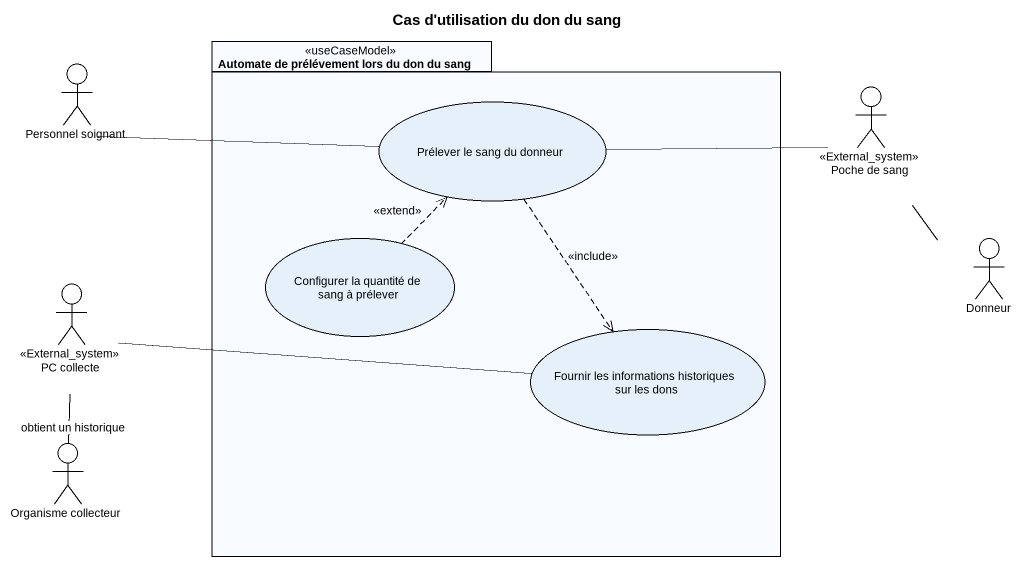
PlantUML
@startuml
title Cas d'utilisation du don du sang
package "Automate de prélévement lors du don du sang" as Automate_de_prélévement <<useCaseModel>> {
  usecase "Prélever le sang du donneur" as Prélever_le_sang_du_donneur
  usecase "Configurer la quantité de sang à prélever" as Configurer_la_quantité_de
  usecase "Fournir les informations historiques sur les dons" as Fournir_les_informations
}
actor "Personnel soignant" as Personnel_soignant
actor "Poche de sang" as Poche_de_sang <<External_system>>
actor Donneur
actor "PC collecte" as PC_collecte <<External_system>>
actor "Organisme collecteur" as Organisme_collecteur
Personnel_soignant -right- Prélever_le_sang_du_donneur
Prélever_le_sang_du_donneur -right- Poche_de_sang
Prélever_le_sang_du_donneur ..> Fournir_les_informations : <<include>>
Configurer_la_quantité_de .up.> Prélever_le_sang_du_donneur : <<extend>>
Donneur -up- Poche_de_sang
Fournir_les_informations -left- PC_collecte
Organisme_collecteur -up- PC_collecte : obtient un historique
@enduml
